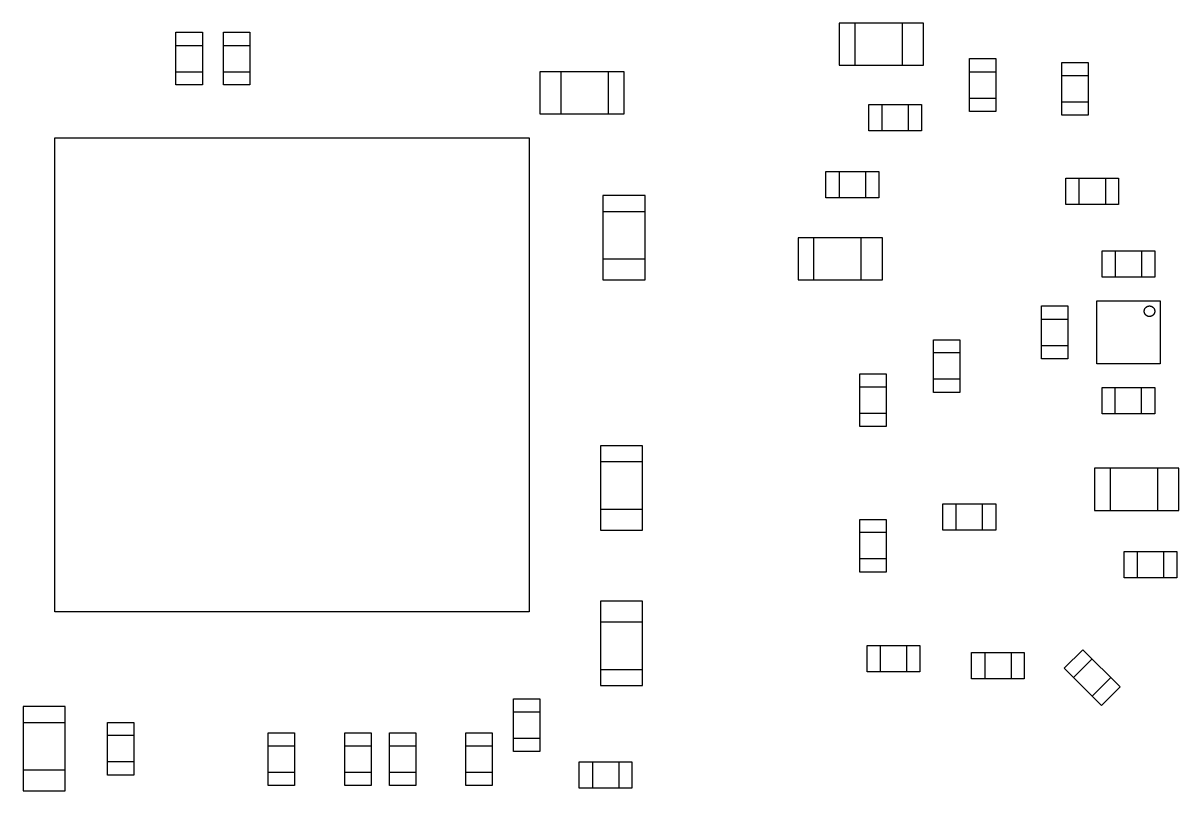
# Model space of a CAD drawing. Header units: millimetres. Extents: x -87 to 0, y -2.5 to 56.
# Drawn here: x -65 to -43.08, y 25.8 to 40.38 of the extents above; entities that cross this region are included whole.
import ezdxf

# ---------------------------------------------------------------- set-up
doc = ezdxf.new("R2010")
doc.units = ezdxf.units.MM
doc.header["$MEASUREMENT"] = 0
doc.layers.add('PARTS_TOP', color=111, linetype='Continuous', true_color=0x7fffbf)

msp = doc.modelspace()

# ---------------------------------------------------------------- linework, layer by layer
at = {"layer": 'PARTS_TOP'}
for points in [[(-47.917, 40.375), (-49.517, 40.375), (-49.517, 39.575), (-47.917, 39.575), (-47.917, 40.375)], [(-49.218, 39.575), (-49.218, 40.375)], [(-48.318, 39.575), (-48.318, 40.375)], [(-61.6, 39.2), (-62.1, 39.2), (-62.1, 40.2), (-61.6, 40.2), (-61.6, 39.2)], [(-60.7, 39.2), (-61.2, 39.2), (-61.2, 40.2), (-60.7, 40.2), (-60.7, 39.2)], [(-62.1, 39.95), (-61.6, 39.95)], [(-61.2, 39.95), (-60.7, 39.95)], [(-46.55, 38.7), (-47.05, 38.7), (-47.05, 39.7), (-46.55, 39.7), (-46.55, 38.7)], [(-45.295, 39.63), (-44.795, 39.63), (-44.795, 38.63), (-45.295, 38.63), (-45.295, 39.63)], [(-62.1, 39.45), (-61.6, 39.45)], [(-61.2, 39.45), (-60.7, 39.45)], [(-55.2, 38.65), (-53.6, 38.65), (-53.6, 39.45), (-55.2, 39.45), (-55.2, 38.65)], [(-54.8, 39.45), (-54.8, 38.65)], [(-53.9, 39.45), (-53.9, 38.65)], [(-47.05, 39.45), (-46.55, 39.45)], [(-45.295, 39.38), (-44.795, 39.38)], [(-47.958, 38.828), (-47.958, 38.328), (-48.958, 38.328), (-48.958, 38.828), (-47.958, 38.828)], [(-48.708, 38.828), (-48.708, 38.328)], [(-48.208, 38.828), (-48.208, 38.328)], [(-47.05, 38.95), (-46.55, 38.95)], [(-45.295, 38.88), (-44.795, 38.88)], [(-64.4, 38.2), (-55.4, 38.2), (-55.4, 29.2), (-64.4, 29.2), (-64.4, 38.2)], [(-48.77, 37.56), (-48.77, 37.06), (-49.77, 37.06), (-49.77, 37.56), (-48.77, 37.56)], [(-49.52, 37.56), (-49.52, 37.06)], [(-49.02, 37.56), (-49.02, 37.06)], [(-44.22, 37.43), (-44.22, 36.93), (-45.22, 36.93), (-45.22, 37.43), (-44.22, 37.43)], [(-44.97, 37.43), (-44.97, 36.93)], [(-44.47, 37.43), (-44.47, 36.93)], [(-53.2, 35.5), (-53.2, 37.1), (-54, 37.1), (-54, 35.5), (-53.2, 35.5)], [(-54, 36.8), (-53.2, 36.8)], [(-48.7, 36.3), (-50.3, 36.3), (-50.3, 35.5), (-48.7, 35.5), (-48.7, 36.3)], [(-50, 35.5), (-50, 36.3)], [(-49.1, 35.5), (-49.1, 36.3)], [(-43.532, 36.055), (-43.532, 35.555), (-44.532, 35.555), (-44.532, 36.055), (-43.532, 36.055)], [(-44.282, 36.055), (-44.282, 35.555)], [(-43.782, 36.055), (-43.782, 35.555)], [(-54, 35.9), (-53.2, 35.9)], [(-43.432, 33.905), (-44.633, 33.905), (-44.633, 35.105), (-43.432, 35.105), (-43.432, 33.905)], [(-45.682, 35.005), (-45.182, 35.005), (-45.182, 34.005), (-45.682, 34.005), (-45.682, 35.005)], [(-43.733, 34.905), (-43.732, 34.908), (-43.732, 34.912), (-43.732, 34.915), (-43.732, 34.919), (-43.731, 34.922), (-43.73, 34.926), (-43.73, 34.929), (-43.729, 34.932), (-43.728, 34.936), (-43.727, 34.939), (-43.725, 34.942), (-43.724, 34.945), (-43.723, 34.948), (-43.721, 34.951), (-43.719, 34.955), (-43.718, 34.957), (-43.716, 34.96), (-43.714, 34.963), (-43.712, 34.966), (-43.71, 34.969), (-43.707, 34.971), (-43.705, 34.974), (-43.703, 34.976), (-43.7, 34.979), (-43.698, 34.981), (-43.695, 34.983), (-43.692, 34.985), (-43.689, 34.987), (-43.686, 34.989), (-43.683, 34.991), (-43.68, 34.993), (-43.677, 34.994), (-43.674, 34.996), (-43.671, 34.997), (-43.668, 34.999), (-43.665, 35), (-43.661, 35.001), (-43.658, 35.002), (-43.655, 35.002), (-43.651, 35.003), (-43.648, 35.004), (-43.645, 35.004), (-43.641, 35.005), (-43.638, 35.005), (-43.634, 35.005), (-43.631, 35.005), (-43.627, 35.005), (-43.624, 35.005), (-43.62, 35.004), (-43.617, 35.004), (-43.614, 35.003), (-43.61, 35.002), (-43.607, 35.002), (-43.604, 35.001), (-43.6, 35), (-43.597, 34.999), (-43.594, 34.997), (-43.591, 34.996), (-43.588, 34.994), (-43.585, 34.993), (-43.582, 34.991), (-43.579, 34.989), (-43.576, 34.987), (-43.573, 34.985), (-43.57, 34.983), (-43.567, 34.981), (-43.565, 34.979), (-43.562, 34.976), (-43.56, 34.974), (-43.558, 34.971), (-43.555, 34.969), (-43.553, 34.966), (-43.551, 34.963), (-43.549, 34.96), (-43.547, 34.957), (-43.546, 34.955), (-43.544, 34.951), (-43.542, 34.948), (-43.541, 34.945), (-43.54, 34.942), (-43.538, 34.939), (-43.537, 34.936), (-43.536, 34.932), (-43.535, 34.929), (-43.535, 34.926), (-43.534, 34.922), (-43.533, 34.919), (-43.533, 34.915), (-43.533, 34.912), (-43.533, 34.908), (-43.532, 34.905)], [(-43.532, 34.905), (-43.533, 34.902), (-43.533, 34.898), (-43.533, 34.895), (-43.533, 34.891), (-43.534, 34.888), (-43.535, 34.884), (-43.535, 34.881), (-43.536, 34.878), (-43.537, 34.874), (-43.538, 34.871), (-43.54, 34.868), (-43.541, 34.865), (-43.542, 34.862), (-43.544, 34.859), (-43.546, 34.855), (-43.547, 34.853), (-43.549, 34.85), (-43.551, 34.847), (-43.553, 34.844), (-43.555, 34.841), (-43.558, 34.839), (-43.56, 34.836), (-43.562, 34.834), (-43.565, 34.831), (-43.567, 34.829), (-43.57, 34.827), (-43.573, 34.825), (-43.576, 34.823), (-43.579, 34.821), (-43.582, 34.819), (-43.585, 34.817), (-43.588, 34.816), (-43.591, 34.814), (-43.594, 34.813), (-43.597, 34.811), (-43.6, 34.81), (-43.604, 34.809), (-43.607, 34.808), (-43.61, 34.808), (-43.614, 34.807), (-43.617, 34.806), (-43.62, 34.806), (-43.624, 34.805), (-43.627, 34.805), (-43.631, 34.805), (-43.634, 34.805), (-43.638, 34.805), (-43.641, 34.805), (-43.645, 34.806), (-43.648, 34.806), (-43.651, 34.807), (-43.655, 34.808), (-43.658, 34.808), (-43.661, 34.809), (-43.665, 34.81), (-43.668, 34.811), (-43.671, 34.813), (-43.674, 34.814), (-43.677, 34.816), (-43.68, 34.817), (-43.683, 34.819), (-43.686, 34.821), (-43.689, 34.823), (-43.692, 34.825), (-43.695, 34.827), (-43.698, 34.829), (-43.7, 34.831), (-43.703, 34.834), (-43.705, 34.836), (-43.707, 34.839), (-43.71, 34.841), (-43.712, 34.844), (-43.714, 34.847), (-43.716, 34.85), (-43.718, 34.853), (-43.719, 34.855), (-43.721, 34.859), (-43.723, 34.862), (-43.724, 34.865), (-43.725, 34.868), (-43.727, 34.871), (-43.728, 34.874), (-43.729, 34.878), (-43.73, 34.881), (-43.73, 34.884), (-43.731, 34.888), (-43.732, 34.891), (-43.732, 34.895), (-43.732, 34.898), (-43.732, 34.902), (-43.733, 34.905)], [(-45.682, 34.755), (-45.182, 34.755)], [(-47.233, 33.365), (-47.733, 33.365), (-47.733, 34.365), (-47.233, 34.365), (-47.233, 33.365)], [(-45.682, 34.255), (-45.182, 34.255)], [(-47.233, 34.115), (-47.733, 34.115)], [(-48.63, 32.715), (-49.13, 32.715), (-49.13, 33.715), (-48.63, 33.715), (-48.63, 32.715)], [(-47.233, 33.615), (-47.733, 33.615)], [(-48.63, 33.465), (-49.13, 33.465)], [(-44.532, 32.955), (-44.532, 33.455), (-43.532, 33.455), (-43.532, 32.955), (-44.532, 32.955)], [(-44.282, 32.955), (-44.282, 33.455)], [(-43.782, 32.955), (-43.782, 33.455)], [(-48.63, 32.965), (-49.13, 32.965)], [(-53.25, 30.75), (-53.25, 32.35), (-54.05, 32.35), (-54.05, 30.75), (-53.25, 30.75)], [(-54.05, 32.05), (-53.25, 32.05)], [(-43.075, 31.925), (-44.675, 31.925), (-44.675, 31.125), (-43.075, 31.125), (-43.075, 31.925)], [(-44.375, 31.125), (-44.375, 31.925)], [(-43.475, 31.125), (-43.475, 31.925)], [(-54.05, 31.15), (-53.25, 31.15)], [(-47.55, 30.75), (-47.55, 31.25), (-46.55, 31.25), (-46.55, 30.75), (-47.55, 30.75)], [(-47.3, 30.75), (-47.3, 31.25)], [(-46.8, 30.75), (-46.8, 31.25)], [(-48.63, 29.953), (-49.13, 29.953), (-49.13, 30.953), (-48.63, 30.953), (-48.63, 29.953)], [(-48.63, 30.703), (-49.13, 30.703)], [(-43.115, 30.345), (-43.115, 29.845), (-44.115, 29.845), (-44.115, 30.345), (-43.115, 30.345)], [(-43.865, 30.345), (-43.865, 29.845)], [(-43.365, 30.345), (-43.365, 29.845)], [(-48.63, 30.203), (-49.13, 30.203)], [(-54.05, 29.4), (-54.05, 27.8), (-53.25, 27.8), (-53.25, 29.4), (-54.05, 29.4)], [(-53.25, 29), (-54.05, 29)], [(-47.99, 28.558), (-47.99, 28.058), (-48.99, 28.058), (-48.99, 28.558), (-47.99, 28.558)], [(-48.74, 28.558), (-48.74, 28.058)], [(-48.24, 28.558), (-48.24, 28.058)], [(-46.008, 28.427), (-46.008, 27.927), (-47.008, 27.927), (-47.008, 28.427), (-46.008, 28.427)], [(-46.758, 28.427), (-46.758, 27.927)], [(-46.258, 28.427), (-46.258, 27.927)], [(-45.25, 28.127), (-44.897, 28.48), (-44.19, 27.773), (-44.543, 27.42), (-45.25, 28.127)], [(-45.074, 27.95), (-44.72, 28.304)], [(-53.25, 28.1), (-54.05, 28.1)], [(-44.72, 27.596), (-44.366, 27.95)], [(-55.2, 26.55), (-55.7, 26.55), (-55.7, 27.55), (-55.2, 27.55), (-55.2, 26.55)], [(-64.2, 25.8), (-64.2, 27.4), (-65, 27.4), (-65, 25.8), (-64.2, 25.8)], [(-55.7, 27.3), (-55.2, 27.3)], [(-65, 27.1), (-64.2, 27.1)], [(-63.4, 27.1), (-62.9, 27.1), (-62.9, 26.1), (-63.4, 26.1), (-63.4, 27.1)], [(-62.9, 26.85), (-63.4, 26.85)], [(-60.35, 26.9), (-59.85, 26.9), (-59.85, 25.9), (-60.35, 25.9), (-60.35, 26.9)], [(-58.9, 26.9), (-58.4, 26.9), (-58.4, 25.9), (-58.9, 25.9), (-58.9, 26.9)], [(-58.05, 26.9), (-57.55, 26.9), (-57.55, 25.9), (-58.05, 25.9), (-58.05, 26.9)], [(-56.6, 26.9), (-56.1, 26.9), (-56.1, 25.9), (-56.6, 25.9), (-56.6, 26.9)], [(-55.7, 26.8), (-55.2, 26.8)], [(-59.85, 26.65), (-60.35, 26.65)], [(-58.4, 26.65), (-58.9, 26.65)], [(-57.55, 26.65), (-58.05, 26.65)], [(-56.1, 26.65), (-56.6, 26.65)], [(-62.9, 26.35), (-63.4, 26.35)], [(-54.45, 25.85), (-54.45, 26.35), (-53.45, 26.35), (-53.45, 25.85), (-54.45, 25.85)], [(-54.2, 26.35), (-54.2, 25.85)], [(-53.7, 26.35), (-53.7, 25.85)], [(-65, 26.2), (-64.2, 26.2)], [(-59.85, 26.15), (-60.35, 26.15)], [(-58.4, 26.15), (-58.9, 26.15)], [(-57.55, 26.15), (-58.05, 26.15)], [(-56.1, 26.15), (-56.6, 26.15)]]:
    msp.add_lwpolyline(points, dxfattribs=at)

doc.saveas('drawing.dxf')
